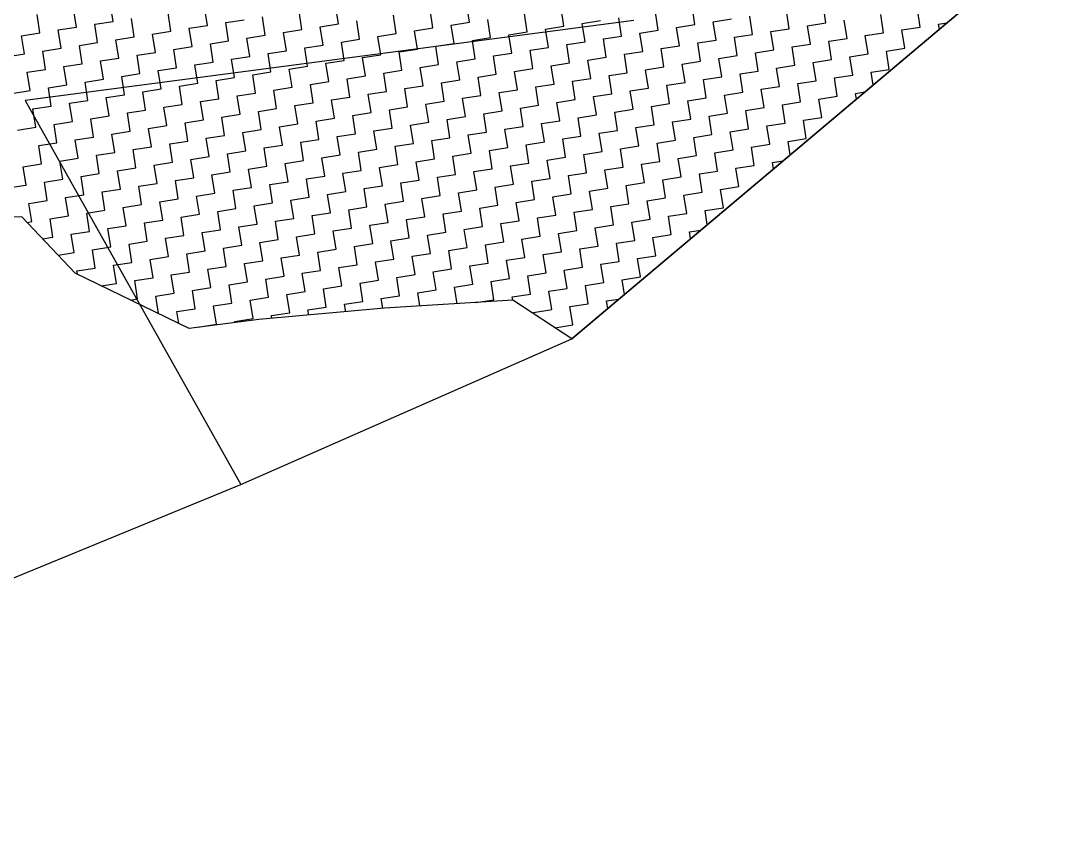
# Model space of a CAD drawing. Header units: metres. Extents: x 288488 to 290462, y 1999122 to 2001536.
# Drawn here: x 289811.4 to 290092.3, y 1999529 to 1999742.8 of the extents above; entities that cross this region are included whole.
import ezdxf

# ---------------------------------------------------------------- set-up
doc = ezdxf.new("R2010")
doc.units = ezdxf.units.M
doc.header["$MEASUREMENT"] = 0
for name, color, linetype in [('POLY_HATCH', 12, 'Continuous'), ('POLY_PARCEL', 6, 'Continuous'), ('V_BOUND_LINE', 7, 'Continuous')]:
    doc.layers.add(name, color=color, linetype=linetype)

msp = doc.modelspace()

# ---------------------------------------------------------------- linework, layer by layer
at = {"layer": 'POLY_HATCH'}
for p, q in [((290092.28, 1999770.05), (289958.88, 1999657.8)), ((289811.71, 1999690.43), (289781.49, 1999689.52)), ((289825.99, 1999675.32), (289811.71, 1999690.43)), ((289856.48, 1999660.56), (289825.99, 1999675.32)), ((289908.77, 1999665.99), (289875.09, 1999662.91)), ((289943.14, 1999668.08), (289908.77, 1999665.99)), ((289958.88, 1999657.8), (289943.14, 1999668.08)), ((289875.09, 1999662.91), (289856.48, 1999660.56))]:
    msp.add_line(p, q, dxfattribs=at)
at = {"layer": 'POLY_HATCH', "linetype": 'Continuous'}
for p, q in [((289836.11, 1999742.71), (289835.35, 1999747.62)), ((289931.51, 1999742.51), (289930.75, 1999747.41)), ((289816.5, 1999739.66), (289815.74, 1999744.56)), ((289826.31, 1999741.19), (289825.54, 1999746.09)), ((289851.57, 1999740.1), (289850.81, 1999745)), ((289861.38, 1999741.63), (289860.61, 1999746.53)), ((289886.64, 1999740.54), (289885.88, 1999745.44)), ((289896.44, 1999742.07), (289895.68, 1999746.97)), ((289921.71, 1999740.98), (289920.95, 1999745.88)), ((289946.98, 1999739.89), (289946.22, 1999744.79)), ((289956.78, 1999741.42), (289956.02, 1999746.32)), ((289982.05, 1999740.33), (289981.29, 1999745.23)), ((289991.85, 1999741.86), (289991.09, 1999746.76)), ((290017.12, 1999740.77), (290016.36, 1999745.67)), ((290026.92, 1999742.3), (290026.16, 1999747.2)), ((290042.39, 1999739.68), (290041.62, 1999744.58)), ((290052.19, 1999741.21), (290051.42, 1999746.11)), ((289831.21, 1999741.95), (289836.11, 1999742.71)), ((289831.97, 1999737.05), (289831.21, 1999741.95)), ((289841.77, 1999738.58), (289841.01, 1999743.48)), ((289856.47, 1999740.87), (289861.38, 1999741.63)), ((289866.28, 1999742.39), (289871.18, 1999743.15)), ((289867.04, 1999737.49), (289866.28, 1999742.39)), ((289876.84, 1999739.02), (289876.08, 1999743.92)), ((289891.54, 1999741.3), (289896.44, 1999742.07)), ((289902.11, 1999737.93), (289901.35, 1999742.83)), ((289911.91, 1999739.45), (289911.15, 1999744.36)), ((289926.61, 1999741.74), (289931.51, 1999742.51)), ((289927.38, 1999736.84), (289926.61, 1999741.74)), ((289937.18, 1999738.37), (289936.41, 1999743.27)), ((289961.68, 1999742.18), (289966.58, 1999742.94)), ((289962.45, 1999737.28), (289961.68, 1999742.18)), ((289972.25, 1999738.81), (289971.48, 1999743.71)), ((289986.95, 1999741.09), (289991.85, 1999741.86)), ((289996.75, 1999742.62), (290001.65, 1999743.38)), ((289997.51, 1999737.72), (289996.75, 1999742.62)), ((290007.32, 1999739.25), (290006.55, 1999744.15)), ((290022.02, 1999741.53), (290026.92, 1999742.3)), ((290032.58, 1999738.16), (290031.82, 1999743.06)), ((290057.09, 1999741.97), (290059.33, 1999742.32)), ((290057.3, 1999740.61), (290057.09, 1999741.97)), ((289811.6, 1999738.9), (289816.5, 1999739.66)), ((289812.37, 1999734), (289811.6, 1999738.9)), ((289821.41, 1999740.43), (289826.31, 1999741.19)), ((289822.17, 1999735.53), (289821.41, 1999740.43)), ((289846.67, 1999739.34), (289851.57, 1999740.1)), ((289847.44, 1999734.44), (289846.67, 1999739.34)), ((289857.24, 1999735.96), (289856.47, 1999740.87)), ((289871.94, 1999738.25), (289876.84, 1999739.02)), ((289881.74, 1999739.78), (289886.64, 1999740.54)), ((289882.5, 1999734.88), (289881.74, 1999739.78)), ((289892.31, 1999736.4), (289891.54, 1999741.3)), ((289907.01, 1999738.69), (289911.91, 1999739.45)), ((289916.81, 1999740.22), (289921.71, 1999740.98)), ((289917.57, 1999735.32), (289916.81, 1999740.22)), ((289942.08, 1999739.13), (289946.98, 1999739.89)), ((289942.84, 1999734.23), (289942.08, 1999739.13)), ((289951.88, 1999740.66), (289956.78, 1999741.42)), ((289952.64, 1999735.76), (289951.88, 1999740.66)), ((289977.15, 1999739.57), (289982.05, 1999740.33)), ((289977.91, 1999734.67), (289977.15, 1999739.57)), ((289987.71, 1999736.19), (289986.95, 1999741.09)), ((290002.42, 1999738.48), (290007.32, 1999739.25)), ((290012.22, 1999740.01), (290017.12, 1999740.77)), ((290012.98, 1999735.11), (290012.22, 1999740.01)), ((290022.78, 1999736.63), (290022.02, 1999741.53)), ((290037.48, 1999738.92), (290042.39, 1999739.68)), ((290038.25, 1999734.02), (290037.48, 1999738.92)), ((290047.29, 1999740.45), (290052.19, 1999741.21)), ((290048.05, 1999735.55), (290047.29, 1999740.45)), ((289827.07, 1999736.29), (289831.97, 1999737.05)), ((289827.83, 1999731.39), (289827.07, 1999736.29)), ((289836.87, 1999737.81), (289841.77, 1999738.58)), ((289837.63, 1999732.91), (289836.87, 1999737.81)), ((289862.14, 1999736.73), (289867.04, 1999737.49)), ((289862.9, 1999731.83), (289862.14, 1999736.73)), ((289872.7, 1999733.35), (289871.94, 1999738.25)), ((289887.41, 1999735.64), (289892.31, 1999736.4)), ((289897.21, 1999737.17), (289902.11, 1999737.93)), ((289897.97, 1999732.27), (289897.21, 1999737.17)), ((289907.77, 1999733.79), (289907.01, 1999738.69)), ((289922.47, 1999736.08), (289927.38, 1999736.84)), ((289923.24, 1999731.18), (289922.47, 1999736.08)), ((289932.28, 1999737.6), (289937.18, 1999738.37)), ((289933.04, 1999732.7), (289932.28, 1999737.6)), ((289957.54, 1999736.52), (289962.45, 1999737.28)), ((289958.31, 1999731.62), (289957.54, 1999736.52)), ((289967.35, 1999738.04), (289972.25, 1999738.81)), ((289968.11, 1999733.14), (289967.35, 1999738.04)), ((289982.81, 1999735.43), (289987.71, 1999736.19)), ((289992.61, 1999736.96), (289997.51, 1999737.72)), ((289993.38, 1999732.06), (289992.61, 1999736.96)), ((290003.18, 1999733.58), (290002.42, 1999738.48)), ((290017.88, 1999735.87), (290022.78, 1999736.63)), ((290027.68, 1999737.4), (290032.58, 1999738.16)), ((290028.45, 1999732.49), (290027.68, 1999737.4)), ((289807.47, 1999733.24), (289812.37, 1999734)), ((289817.27, 1999734.76), (289822.17, 1999735.53)), ((289818.03, 1999729.86), (289817.27, 1999734.76)), ((289842.53, 1999733.68), (289847.44, 1999734.44)), ((289843.3, 1999728.78), (289842.53, 1999733.68)), ((289852.34, 1999735.2), (289857.24, 1999735.96)), ((289853.1, 1999730.3), (289852.34, 1999735.2)), ((289867.8, 1999732.59), (289872.7, 1999733.35)), ((289877.6, 1999734.11), (289882.5, 1999734.88)), ((289878.37, 1999729.21), (289877.6, 1999734.11)), ((289888.17, 1999730.74), (289887.41, 1999735.64)), ((289902.87, 1999733.03), (289907.77, 1999733.79)), ((289912.67, 1999734.55), (289917.57, 1999735.32)), ((289913.44, 1999729.65), (289912.67, 1999734.55)), ((289937.94, 1999733.47), (289942.84, 1999734.23)), ((289938.7, 1999728.57), (289937.94, 1999733.47)), ((289947.74, 1999734.99), (289952.64, 1999735.76)), ((289948.51, 1999730.09), (289947.74, 1999734.99)), ((289973.01, 1999733.91), (289977.91, 1999734.67)), ((289973.77, 1999729), (289973.01, 1999733.91)), ((289983.57, 1999730.53), (289982.81, 1999735.43)), ((289998.28, 1999732.82), (290003.18, 1999733.58)), ((290008.08, 1999734.34), (290012.98, 1999735.11)), ((290008.84, 1999729.44), (290008.08, 1999734.34)), ((290018.64, 1999730.97), (290017.88, 1999735.87)), ((290033.35, 1999733.26), (290038.25, 1999734.02)), ((290034.11, 1999728.36), (290033.35, 1999733.26)), ((290043.15, 1999734.78), (290048.05, 1999735.55)), ((290043.91, 1999729.88), (290043.15, 1999734.78)), ((289822.93, 1999730.62), (289827.83, 1999731.39)), ((289823.69, 1999725.72), (289822.93, 1999730.62)), ((289832.73, 1999732.15), (289837.63, 1999732.91)), ((289833.5, 1999727.25), (289832.73, 1999732.15)), ((289858, 1999731.06), (289862.9, 1999731.83)), ((289858.76, 1999726.16), (289858, 1999731.06)), ((289868.56, 1999727.69), (289867.8, 1999732.59)), ((289883.27, 1999729.98), (289888.17, 1999730.74)), ((289893.07, 1999731.5), (289897.97, 1999732.27)), ((289893.83, 1999726.6), (289893.07, 1999731.5)), ((289903.63, 1999728.13), (289902.87, 1999733.03)), ((289918.34, 1999730.42), (289923.24, 1999731.18)), ((289919.1, 1999725.51), (289918.34, 1999730.42)), ((289928.14, 1999731.94), (289933.04, 1999732.7)), ((289928.9, 1999727.04), (289928.14, 1999731.94)), ((289953.41, 1999730.85), (289958.31, 1999731.62)), ((289954.17, 1999725.95), (289953.41, 1999730.85)), ((289963.21, 1999732.38), (289968.11, 1999733.14)), ((289963.97, 1999727.48), (289963.21, 1999732.38)), ((289978.67, 1999729.77), (289983.57, 1999730.53)), ((289988.48, 1999731.29), (289993.38, 1999732.06)), ((289989.24, 1999726.39), (289988.48, 1999731.29)), ((289999.04, 1999727.92), (289998.28, 1999732.82)), ((290013.74, 1999730.21), (290018.64, 1999730.97)), ((290023.54, 1999731.73), (290028.45, 1999732.49)), ((290024.31, 1999726.83), (290023.54, 1999731.73)), ((289813.13, 1999729.1), (289818.03, 1999729.86)), ((289813.89, 1999724.2), (289813.13, 1999729.1)), ((289838.4, 1999728.01), (289843.3, 1999728.78)), ((289839.16, 1999723.11), (289838.4, 1999728.01)), ((289848.2, 1999729.54), (289853.1, 1999730.3)), ((289848.96, 1999724.64), (289848.2, 1999729.54)), ((289863.66, 1999726.93), (289868.56, 1999727.69)), ((289873.47, 1999728.45), (289878.37, 1999729.21)), ((289874.23, 1999723.55), (289873.47, 1999728.45)), ((289884.03, 1999725.08), (289883.27, 1999729.98)), ((289898.73, 1999727.36), (289903.63, 1999728.13)), ((289908.54, 1999728.89), (289913.44, 1999729.65)), ((289909.3, 1999723.99), (289908.54, 1999728.89)), ((289933.8, 1999727.8), (289938.7, 1999728.57)), ((289934.57, 1999722.9), (289933.8, 1999727.8)), ((289943.6, 1999729.33), (289948.51, 1999730.09)), ((289944.37, 1999724.43), (289943.6, 1999729.33)), ((289968.87, 1999728.24), (289973.77, 1999729)), ((289969.63, 1999723.34), (289968.87, 1999728.24)), ((289979.44, 1999724.87), (289978.67, 1999729.77)), ((289994.14, 1999727.15), (289999.04, 1999727.92)), ((290003.94, 1999728.68), (290008.84, 1999729.44)), ((290004.7, 1999723.78), (290003.94, 1999728.68)), ((290014.51, 1999725.31), (290013.74, 1999730.21)), ((290029.21, 1999727.59), (290034.11, 1999728.36)), ((290029.97, 1999722.69), (290029.21, 1999727.59)), ((290039.01, 1999729.12), (290043.91, 1999729.88)), ((290039.55, 1999725.67), (290039.01, 1999729.12)), ((289818.79, 1999724.96), (289823.69, 1999725.72)), ((289819.56, 1999720.06), (289818.79, 1999724.96)), ((289828.59, 1999726.49), (289833.5, 1999727.25)), ((289829.36, 1999721.59), (289828.59, 1999726.49)), ((289853.86, 1999725.4), (289858.76, 1999726.16)), ((289854.62, 1999720.5), (289853.86, 1999725.4)), ((289864.43, 1999722.02), (289863.66, 1999726.93)), ((289879.13, 1999724.31), (289884.03, 1999725.08)), ((289888.93, 1999725.84), (289893.83, 1999726.6)), ((289889.69, 1999720.94), (289888.93, 1999725.84)), ((289899.5, 1999722.46), (289898.73, 1999727.36)), ((289914.2, 1999724.75), (289919.1, 1999725.51)), ((289924, 1999726.28), (289928.9, 1999727.04)), ((289924.76, 1999721.38), (289924, 1999726.28)), ((289949.27, 1999725.19), (289954.17, 1999725.95)), ((289950.03, 1999720.29), (289949.27, 1999725.19)), ((289959.07, 1999726.72), (289963.97, 1999727.48)), ((289959.83, 1999721.82), (289959.07, 1999726.72)), ((289974.54, 1999724.1), (289979.44, 1999724.87)), ((289984.34, 1999725.63), (289989.24, 1999726.39)), ((289985.1, 1999720.73), (289984.34, 1999725.63)), ((289994.9, 1999722.25), (289994.14, 1999727.15)), ((290009.6, 1999724.54), (290014.51, 1999725.31)), ((290019.41, 1999726.07), (290024.31, 1999726.83)), ((290020.17, 1999721.17), (290019.41, 1999726.07)), ((289808.99, 1999723.44), (289813.89, 1999724.2)), ((289834.26, 1999722.35), (289839.16, 1999723.11)), ((289835.02, 1999717.45), (289834.26, 1999722.35)), ((289844.06, 1999723.87), (289848.96, 1999724.64)), ((289844.82, 1999718.97), (289844.06, 1999723.87)), ((289859.53, 1999721.26), (289864.43, 1999722.02)), ((289869.33, 1999722.79), (289874.23, 1999723.55)), ((289870.09, 1999717.89), (289869.33, 1999722.79)), ((289879.89, 1999719.41), (289879.13, 1999724.31)), ((289894.6, 1999721.7), (289899.5, 1999722.46)), ((289904.4, 1999723.23), (289909.3, 1999723.99)), ((289905.16, 1999718.33), (289904.4, 1999723.23)), ((289914.96, 1999719.85), (289914.2, 1999724.75)), ((289929.66, 1999722.14), (289934.57, 1999722.9)), ((289930.43, 1999717.24), (289929.66, 1999722.14)), ((289939.47, 1999723.66), (289944.37, 1999724.43)), ((289940.23, 1999718.76), (289939.47, 1999723.66)), ((289964.73, 1999722.58), (289969.63, 1999723.34)), ((289965.5, 1999717.68), (289964.73, 1999722.58)), ((289975.3, 1999719.2), (289974.54, 1999724.1)), ((289990, 1999721.49), (289994.9, 1999722.25)), ((289999.8, 1999723.02), (290004.7, 1999723.78)), ((290000.57, 1999718.12), (289999.8, 1999723.02)), ((290010.37, 1999719.64), (290009.6, 1999724.54)), ((290025.07, 1999721.93), (290029.97, 1999722.69)), ((290034.87, 1999723.46), (290037.37, 1999723.84)), ((290035.11, 1999721.94), (290034.87, 1999723.46)), ((289814.65, 1999719.3), (289819.56, 1999720.06)), ((289815.42, 1999714.4), (289814.65, 1999719.3)), ((289824.46, 1999720.82), (289829.36, 1999721.59)), ((289825.22, 1999715.92), (289824.46, 1999720.82)), ((289849.72, 1999719.74), (289854.62, 1999720.5)), ((289850.49, 1999714.84), (289849.72, 1999719.74)), ((289860.29, 1999716.36), (289859.53, 1999721.26)), ((289874.99, 1999718.65), (289879.89, 1999719.41)), ((289884.79, 1999720.17), (289889.69, 1999720.94)), ((289885.56, 1999715.27), (289884.79, 1999720.17)), ((289895.36, 1999716.8), (289894.6, 1999721.7)), ((289910.06, 1999719.09), (289914.96, 1999719.85)), ((289919.86, 1999720.61), (289924.76, 1999721.38)), ((289920.63, 1999715.71), (289919.86, 1999720.61)), ((289945.13, 1999719.53), (289950.03, 1999720.29)), ((289945.89, 1999714.63), (289945.13, 1999719.53)), ((289954.93, 1999721.05), (289959.83, 1999721.82)), ((289955.69, 1999716.15), (289954.93, 1999721.05)), ((289970.4, 1999718.44), (289975.3, 1999719.2)), ((289980.2, 1999719.97), (289985.1, 1999720.73)), ((289980.96, 1999715.06), (289980.2, 1999719.97)), ((289990.76, 1999716.59), (289990, 1999721.49)), ((290005.47, 1999718.88), (290010.37, 1999719.64)), ((290015.27, 1999720.4), (290020.17, 1999721.17)), ((290016.03, 1999715.5), (290015.27, 1999720.4)), ((290025.83, 1999717.03), (290025.07, 1999721.93)), ((289830.12, 1999716.68), (289835.02, 1999717.45)), ((289830.88, 1999711.78), (289830.12, 1999716.68)), ((289839.92, 1999718.21), (289844.82, 1999718.97)), ((289840.69, 1999713.31), (289839.92, 1999718.21)), ((289855.39, 1999715.6), (289860.29, 1999716.36)), ((289865.19, 1999717.12), (289870.09, 1999717.89)), ((289865.95, 1999712.22), (289865.19, 1999717.12)), ((289875.75, 1999713.75), (289874.99, 1999718.65)), ((289890.46, 1999716.04), (289895.36, 1999716.8)), ((289900.26, 1999717.56), (289905.16, 1999718.33)), ((289901.02, 1999712.66), (289900.26, 1999717.56)), ((289910.82, 1999714.19), (289910.06, 1999719.09)), ((289925.53, 1999716.48), (289930.43, 1999717.24)), ((289926.29, 1999711.57), (289925.53, 1999716.48)), ((289935.33, 1999718), (289940.23, 1999718.76)), ((289936.09, 1999713.1), (289935.33, 1999718)), ((289960.6, 1999716.91), (289965.5, 1999717.68)), ((289961.36, 1999712.01), (289960.6, 1999716.91)), ((289971.16, 1999713.54), (289970.4, 1999718.44)), ((289985.86, 1999715.83), (289990.76, 1999716.59)), ((289995.66, 1999717.35), (290000.57, 1999718.12)), ((289996.43, 1999712.45), (289995.66, 1999717.35)), ((290006.23, 1999713.98), (290005.47, 1999718.88)), ((290020.93, 1999716.27), (290025.83, 1999717.03)), ((289810.52, 1999713.63), (289815.42, 1999714.4)), ((289820.32, 1999715.16), (289825.22, 1999715.92)), ((289821.08, 1999710.26), (289820.32, 1999715.16)), ((289845.59, 1999714.07), (289850.49, 1999714.84)), ((289846.35, 1999709.17), (289845.59, 1999714.07)), ((289856.15, 1999710.7), (289855.39, 1999715.6)), ((289870.85, 1999712.99), (289875.75, 1999713.75)), ((289880.66, 1999714.51), (289885.56, 1999715.27)), ((289881.42, 1999709.61), (289880.66, 1999714.51)), ((289891.22, 1999711.14), (289890.46, 1999716.04)), ((289905.92, 1999713.42), (289910.82, 1999714.19)), ((289915.72, 1999714.95), (289920.63, 1999715.71)), ((289916.49, 1999710.05), (289915.72, 1999714.95)), ((289940.99, 1999713.86), (289945.89, 1999714.63)), ((289941.75, 1999708.96), (289940.99, 1999713.86)), ((289950.79, 1999715.39), (289955.69, 1999716.15)), ((289951.56, 1999710.49), (289950.79, 1999715.39)), ((289976.06, 1999714.3), (289980.96, 1999715.06)), ((289976.82, 1999709.4), (289976.06, 1999714.3)), ((289986.63, 1999710.93), (289985.86, 1999715.83)), ((290001.33, 1999713.21), (290006.23, 1999713.98)), ((290011.13, 1999714.74), (290016.03, 1999715.5)), ((290011.89, 1999709.84), (290011.13, 1999714.74)), ((290021.69, 1999711.37), (290020.93, 1999716.27)), ((289825.98, 1999711.02), (289830.88, 1999711.78)), ((289826.75, 1999706.12), (289825.98, 1999711.02)), ((289835.78, 1999712.55), (289840.69, 1999713.31)), ((289836.55, 1999707.65), (289835.78, 1999712.55)), ((289861.05, 1999711.46), (289865.95, 1999712.22)), ((289861.81, 1999706.56), (289861.05, 1999711.46)), ((289871.62, 1999708.08), (289870.85, 1999712.99)), ((289886.32, 1999710.37), (289891.22, 1999711.14)), ((289896.12, 1999711.9), (289901.02, 1999712.66)), ((289896.88, 1999707), (289896.12, 1999711.9)), ((289906.69, 1999708.52), (289905.92, 1999713.42)), ((289921.39, 1999710.81), (289926.29, 1999711.57)), ((289922.15, 1999705.91), (289921.39, 1999710.81)), ((289931.19, 1999712.34), (289936.09, 1999713.1)), ((289931.95, 1999707.44), (289931.19, 1999712.34)), ((289956.46, 1999711.25), (289961.36, 1999712.01)), ((289957.22, 1999706.35), (289956.46, 1999711.25)), ((289966.26, 1999712.78), (289971.16, 1999713.54)), ((289967.02, 1999707.88), (289966.26, 1999712.78)), ((289981.72, 1999710.16), (289986.63, 1999710.93)), ((289991.53, 1999711.69), (289996.43, 1999712.45)), ((289992.29, 1999706.79), (289991.53, 1999711.69)), ((290002.09, 1999708.31), (290001.33, 1999713.21)), ((290016.79, 1999710.6), (290021.69, 1999711.37)), ((289816.18, 1999709.5), (289821.08, 1999710.26)), ((289816.94, 1999704.59), (289816.18, 1999709.5)), ((289841.45, 1999708.41), (289846.35, 1999709.17)), ((289842.21, 1999703.51), (289841.45, 1999708.41)), ((289851.25, 1999709.93), (289856.15, 1999710.7)), ((289852.01, 1999705.03), (289851.25, 1999709.93)), ((289866.72, 1999707.32), (289871.62, 1999708.08)), ((289876.52, 1999708.85), (289881.42, 1999709.61)), ((289877.28, 1999703.95), (289876.52, 1999708.85)), ((289887.08, 1999705.47), (289886.32, 1999710.37)), ((289901.78, 1999707.76), (289906.69, 1999708.52)), ((289911.59, 1999709.29), (289916.49, 1999710.05)), ((289912.35, 1999704.39), (289911.59, 1999709.29)), ((289936.85, 1999708.2), (289941.75, 1999708.96)), ((289937.62, 1999703.3), (289936.85, 1999708.2)), ((289946.66, 1999709.72), (289951.56, 1999710.49)), ((289947.42, 1999704.82), (289946.66, 1999709.72)), ((289971.92, 1999708.64), (289976.82, 1999709.4)), ((289972.69, 1999703.74), (289971.92, 1999708.64)), ((289982.49, 1999705.26), (289981.72, 1999710.16)), ((289997.19, 1999707.55), (290002.09, 1999708.31)), ((290006.99, 1999709.08), (290011.89, 1999709.84)), ((290007.75, 1999704.18), (290006.99, 1999709.08)), ((290017.35, 1999707), (290016.79, 1999710.6)), ((289821.84, 1999705.36), (289826.75, 1999706.12)), ((289822.61, 1999700.46), (289821.84, 1999705.36)), ((289831.65, 1999706.88), (289836.55, 1999707.65)), ((289832.41, 1999701.98), (289831.65, 1999706.88)), ((289856.91, 1999705.8), (289861.81, 1999706.56)), ((289857.68, 1999700.9), (289856.91, 1999705.8)), ((289867.48, 1999702.42), (289866.72, 1999707.32)), ((289882.18, 1999704.71), (289887.08, 1999705.47)), ((289891.98, 1999706.23), (289896.88, 1999707)), ((289892.75, 1999701.33), (289891.98, 1999706.23)), ((289902.55, 1999702.86), (289901.78, 1999707.76)), ((289917.25, 1999705.15), (289922.15, 1999705.91)), ((289918.01, 1999700.25), (289917.25, 1999705.15)), ((289927.05, 1999706.67), (289931.95, 1999707.44)), ((289927.81, 1999701.77), (289927.05, 1999706.67)), ((289952.32, 1999705.59), (289957.22, 1999706.35)), ((289953.08, 1999700.69), (289952.32, 1999705.59)), ((289962.12, 1999707.11), (289967.02, 1999707.88)), ((289962.88, 1999702.21), (289962.12, 1999707.11)), ((289977.59, 1999704.5), (289982.49, 1999705.26)), ((289987.39, 1999706.03), (289992.29, 1999706.79)), ((289988.15, 1999701.12), (289987.39, 1999706.03)), ((289997.95, 1999702.65), (289997.19, 1999707.55)), ((290012.66, 1999704.94), (290015.41, 1999705.37)), ((289812.04, 1999703.83), (289816.94, 1999704.59)), ((289812.81, 1999698.93), (289812.04, 1999703.83)), ((289837.31, 1999702.74), (289842.21, 1999703.51)), ((289838.07, 1999697.84), (289837.31, 1999702.74)), ((289847.11, 1999704.27), (289852.01, 1999705.03)), ((289847.87, 1999699.37), (289847.11, 1999704.27)), ((289862.58, 1999701.66), (289867.48, 1999702.42)), ((289872.38, 1999703.18), (289877.28, 1999703.95)), ((289873.14, 1999698.28), (289872.38, 1999703.18)), ((289882.94, 1999699.81), (289882.18, 1999704.71)), ((289897.65, 1999702.1), (289902.55, 1999702.86)), ((289907.45, 1999703.62), (289912.35, 1999704.39)), ((289908.21, 1999698.72), (289907.45, 1999703.62)), ((289932.72, 1999702.54), (289937.62, 1999703.3)), ((289933.48, 1999697.63), (289932.72, 1999702.54)), ((289942.52, 1999704.06), (289947.42, 1999704.82)), ((289943.28, 1999699.16), (289942.52, 1999704.06)), ((289967.78, 1999702.97), (289972.69, 1999703.74)), ((289968.55, 1999698.07), (289967.78, 1999702.97)), ((289978.35, 1999699.6), (289977.59, 1999704.5)), ((289993.05, 1999701.89), (289997.95, 1999702.65)), ((290002.85, 1999703.41), (290007.75, 1999704.18)), ((290003.62, 1999698.51), (290002.85, 1999703.41)), ((290012.92, 1999703.27), (290012.66, 1999704.94)), ((289817.71, 1999699.69), (289822.61, 1999700.46)), ((289818.47, 1999694.79), (289817.71, 1999699.69)), ((289827.51, 1999701.22), (289832.41, 1999701.98)), ((289828.27, 1999696.32), (289827.51, 1999701.22)), ((289852.78, 1999700.13), (289857.68, 1999700.9)), ((289853.54, 1999695.23), (289852.78, 1999700.13)), ((289863.34, 1999696.76), (289862.58, 1999701.66)), ((289878.04, 1999699.05), (289882.94, 1999699.81)), ((289887.84, 1999700.57), (289892.75, 1999701.33)), ((289888.61, 1999695.67), (289887.84, 1999700.57)), ((289898.41, 1999697.2), (289897.65, 1999702.1)), ((289913.11, 1999699.48), (289918.01, 1999700.25)), ((289922.91, 1999701.01), (289927.81, 1999701.77)), ((289923.68, 1999696.11), (289922.91, 1999701.01)), ((289948.18, 1999699.92), (289953.08, 1999700.69)), ((289948.94, 1999695.02), (289948.18, 1999699.92)), ((289957.98, 1999701.45), (289962.88, 1999702.21)), ((289958.75, 1999696.55), (289957.98, 1999701.45)), ((289973.45, 1999698.84), (289978.35, 1999699.6)), ((289983.25, 1999700.36), (289988.15, 1999701.12)), ((289984.01, 1999695.46), (289983.25, 1999700.36)), ((289993.81, 1999696.99), (289993.05, 1999701.89)), ((289807.9, 1999698.17), (289812.13, 1999698.83)), ((289812.13, 1999698.83), (289812.81, 1999698.93)), ((289833.17, 1999697.08), (289838.07, 1999697.84)), ((289833.93, 1999692.18), (289833.17, 1999697.08)), ((289842.97, 1999698.61), (289847.87, 1999699.37)), ((289843.74, 1999693.71), (289842.97, 1999698.61)), ((289858.44, 1999695.99), (289863.34, 1999696.76)), ((289868.24, 1999697.52), (289873.14, 1999698.28)), ((289869, 1999692.62), (289868.24, 1999697.52)), ((289878.81, 1999694.14), (289878.04, 1999699.05)), ((289893.51, 1999696.43), (289898.41, 1999697.2)), ((289903.31, 1999697.96), (289908.21, 1999698.72)), ((289904.07, 1999693.06), (289903.31, 1999697.96)), ((289913.87, 1999694.58), (289913.11, 1999699.48)), ((289928.58, 1999696.87), (289933.48, 1999697.63)), ((289929.34, 1999691.97), (289928.58, 1999696.87)), ((289938.38, 1999698.4), (289943.28, 1999699.16)), ((289939.14, 1999693.5), (289938.38, 1999698.4)), ((289963.65, 1999697.31), (289968.55, 1999698.07)), ((289964.41, 1999692.41), (289963.65, 1999697.31)), ((289974.21, 1999693.94), (289973.45, 1999698.84)), ((289988.91, 1999696.22), (289993.81, 1999696.99)), ((289998.72, 1999697.75), (290003.62, 1999698.51)), ((289999.48, 1999692.85), (289998.72, 1999697.75)), ((289813.57, 1999694.03), (289814.71, 1999694.21)), ((289814.33, 1999689.13), (289813.57, 1999694.03)), ((289814.71, 1999694.21), (289818.47, 1999694.79)), ((289823.37, 1999695.56), (289828.27, 1999696.32)), ((289824.13, 1999690.65), (289823.37, 1999695.56)), ((289848.64, 1999694.47), (289853.54, 1999695.23)), ((289849.4, 1999689.57), (289848.64, 1999694.47)), ((289859.2, 1999691.09), (289858.44, 1999695.99)), ((289873.9, 1999693.38), (289878.81, 1999694.14)), ((289883.71, 1999694.91), (289888.61, 1999695.67)), ((289884.47, 1999690.01), (289883.71, 1999694.91)), ((289894.27, 1999691.53), (289893.51, 1999696.43)), ((289908.97, 1999693.82), (289913.87, 1999694.58)), ((289918.78, 1999695.35), (289923.68, 1999696.11)), ((289919.54, 1999690.45), (289918.78, 1999695.35)), ((289944.04, 1999694.26), (289948.94, 1999695.02)), ((289944.81, 1999689.36), (289944.04, 1999694.26)), ((289953.84, 1999695.78), (289958.75, 1999696.55)), ((289954.61, 1999690.88), (289953.84, 1999695.78)), ((289969.31, 1999693.17), (289974.21, 1999693.94)), ((289979.11, 1999694.7), (289984.01, 1999695.46)), ((289979.87, 1999689.8), (289979.11, 1999694.7)), ((289989.68, 1999691.32), (289988.91, 1999696.22)), ((289829.03, 1999691.42), (289833.93, 1999692.18)), ((289829.8, 1999686.52), (289829.03, 1999691.42)), ((289838.84, 1999692.94), (289843.74, 1999693.71)), ((289839.6, 1999688.04), (289838.84, 1999692.94)), ((289854.3, 1999690.33), (289859.2, 1999691.09)), ((289864.1, 1999691.86), (289869, 1999692.62)), ((289864.87, 1999686.96), (289864.1, 1999691.86)), ((289874.67, 1999688.48), (289873.9, 1999693.38)), ((289889.37, 1999690.77), (289894.27, 1999691.53)), ((289899.17, 1999692.29), (289904.07, 1999693.06)), ((289899.93, 1999687.39), (289899.17, 1999692.29)), ((289909.74, 1999688.92), (289908.97, 1999693.82)), ((289924.44, 1999691.21), (289929.34, 1999691.97)), ((289925.2, 1999686.31), (289924.44, 1999691.21)), ((289934.24, 1999692.73), (289939.14, 1999693.5)), ((289935, 1999687.83), (289934.24, 1999692.73)), ((289959.51, 1999691.65), (289964.41, 1999692.41)), ((289960.27, 1999686.75), (289959.51, 1999691.65)), ((289970.07, 1999688.27), (289969.31, 1999693.17)), ((289984.78, 1999690.56), (289989.68, 1999691.32)), ((289994.58, 1999692.09), (289999.48, 1999692.85)), ((289995.16, 1999688.33), (289994.58, 1999692.09)), ((289813.12, 1999688.94), (289814.33, 1999689.13)), ((289819.23, 1999689.89), (289824.13, 1999690.65)), ((289819.99, 1999684.99), (289819.23, 1999689.89)), ((289844.5, 1999688.8), (289849.4, 1999689.57)), ((289845.26, 1999683.9), (289844.5, 1999688.8)), ((289855.06, 1999685.43), (289854.3, 1999690.33)), ((289869.77, 1999687.72), (289874.67, 1999688.48)), ((289879.57, 1999689.24), (289884.47, 1999690.01)), ((289880.33, 1999684.34), (289879.57, 1999689.24)), ((289890.13, 1999685.87), (289889.37, 1999690.77)), ((289904.84, 1999688.16), (289909.74, 1999688.92)), ((289914.64, 1999689.68), (289919.54, 1999690.45)), ((289915.4, 1999684.78), (289914.64, 1999689.68)), ((289939.9, 1999688.6), (289944.81, 1999689.36)), ((289940.67, 1999683.69), (289939.9, 1999688.6)), ((289949.71, 1999690.12), (289954.61, 1999690.88)), ((289950.47, 1999685.22), (289949.71, 1999690.12)), ((289965.17, 1999687.51), (289970.07, 1999688.27)), ((289974.97, 1999689.03), (289979.87, 1999689.8)), ((289975.74, 1999684.13), (289974.97, 1999689.03)), ((289985.54, 1999685.66), (289984.78, 1999690.56)), ((289824.9, 1999685.75), (289829.8, 1999686.52)), ((289825.66, 1999680.85), (289824.9, 1999685.75)), ((289834.7, 1999687.28), (289839.6, 1999688.04)), ((289835.46, 1999682.38), (289834.7, 1999687.28)), ((289859.96, 1999686.19), (289864.87, 1999686.96)), ((289860.73, 1999681.29), (289859.96, 1999686.19)), ((289870.53, 1999682.82), (289869.77, 1999687.72)), ((289885.23, 1999685.11), (289890.13, 1999685.87)), ((289895.03, 1999686.63), (289899.93, 1999687.39)), ((289895.8, 1999681.73), (289895.03, 1999686.63)), ((289905.6, 1999683.26), (289904.84, 1999688.16)), ((289920.3, 1999685.54), (289925.2, 1999686.31)), ((289921.06, 1999680.64), (289920.3, 1999685.54)), ((289930.1, 1999687.07), (289935, 1999687.83)), ((289930.87, 1999682.17), (289930.1, 1999687.07)), ((289955.37, 1999685.98), (289960.27, 1999686.75)), ((289956.13, 1999681.08), (289955.37, 1999685.98)), ((289965.94, 1999682.61), (289965.17, 1999687.51)), ((289980.64, 1999684.9), (289985.54, 1999685.66)), ((289990.44, 1999686.42), (289993.46, 1999686.89)), ((289990.72, 1999684.59), (289990.44, 1999686.42)), ((289817.25, 1999684.56), (289819.87, 1999684.97)), ((289819.87, 1999684.97), (289819.99, 1999684.99)), ((289840.36, 1999683.14), (289845.26, 1999683.9)), ((289841.12, 1999678.24), (289840.36, 1999683.14)), ((289850.16, 1999684.67), (289855.06, 1999685.43)), ((289850.93, 1999679.77), (289850.16, 1999684.67)), ((289865.63, 1999682.05), (289870.53, 1999682.82)), ((289875.43, 1999683.58), (289880.33, 1999684.34)), ((289876.19, 1999678.68), (289875.43, 1999683.58)), ((289885.99, 1999680.2), (289885.23, 1999685.11)), ((289900.7, 1999682.49), (289905.6, 1999683.26)), ((289910.5, 1999684.02), (289915.4, 1999684.78)), ((289911.26, 1999679.12), (289910.5, 1999684.02)), ((289935.77, 1999682.93), (289940.67, 1999683.69)), ((289936.53, 1999678.03), (289935.77, 1999682.93)), ((289945.57, 1999684.46), (289950.47, 1999685.22)), ((289946.33, 1999679.56), (289945.57, 1999684.46)), ((289970.84, 1999683.37), (289975.74, 1999684.13)), ((289971.6, 1999678.47), (289970.84, 1999683.37)), ((289981.4, 1999680), (289980.64, 1999684.9)), ((289821.39, 1999680.19), (289822.45, 1999680.35)), ((289822.45, 1999680.35), (289825.66, 1999680.85)), ((289830.56, 1999681.62), (289835.46, 1999682.38)), ((289831.32, 1999676.71), (289830.56, 1999681.62)), ((289855.83, 1999680.53), (289860.73, 1999681.29)), ((289856.59, 1999675.63), (289855.83, 1999680.53)), ((289866.39, 1999677.15), (289865.63, 1999682.05)), ((289881.09, 1999679.44), (289885.99, 1999680.2)), ((289890.9, 1999680.97), (289895.8, 1999681.73)), ((289891.66, 1999676.07), (289890.9, 1999680.97)), ((289901.46, 1999677.59), (289900.7, 1999682.49)), ((289916.16, 1999679.88), (289921.06, 1999680.64)), ((289916.93, 1999674.98), (289916.16, 1999679.88)), ((289925.96, 1999681.41), (289930.87, 1999682.17)), ((289926.73, 1999676.51), (289925.96, 1999681.41)), ((289951.23, 1999680.32), (289956.13, 1999681.08)), ((289952, 1999675.42), (289951.23, 1999680.32)), ((289961.03, 1999681.85), (289965.94, 1999682.61)), ((289961.8, 1999676.94), (289961.03, 1999681.85)), ((289976.5, 1999679.23), (289981.4, 1999680)), ((289836.22, 1999677.48), (289841.12, 1999678.24)), ((289836.99, 1999672.58), (289836.22, 1999677.48)), ((289846.02, 1999679), (289850.93, 1999679.77)), ((289846.79, 1999674.1), (289846.02, 1999679)), ((289861.49, 1999676.39), (289866.39, 1999677.15)), ((289871.29, 1999677.92), (289876.19, 1999678.68)), ((289872.05, 1999673.02), (289871.29, 1999677.92)), ((289881.86, 1999674.54), (289881.09, 1999679.44)), ((289896.56, 1999676.83), (289901.46, 1999677.59)), ((289906.36, 1999678.36), (289911.26, 1999679.12)), ((289907.12, 1999673.45), (289906.36, 1999678.36)), ((289931.63, 1999677.27), (289936.53, 1999678.03)), ((289932.39, 1999672.37), (289931.63, 1999677.27)), ((289941.43, 1999678.79), (289946.33, 1999679.56)), ((289942.19, 1999673.89), (289941.43, 1999678.79)), ((289966.7, 1999677.71), (289971.6, 1999678.47)), ((289967.46, 1999672.81), (289966.7, 1999677.71)), ((289977.26, 1999674.33), (289976.5, 1999679.23)), ((289826.42, 1999675.95), (289831.32, 1999676.71)), ((289826.56, 1999675.04), (289826.42, 1999675.95)), ((289851.69, 1999674.87), (289856.59, 1999675.63)), ((289852.45, 1999669.96), (289851.69, 1999674.87)), ((289862.25, 1999671.49), (289861.49, 1999676.39)), ((289876.96, 1999673.78), (289881.86, 1999674.54)), ((289886.76, 1999675.3), (289891.66, 1999676.07)), ((289887.52, 1999670.4), (289886.76, 1999675.3)), ((289897.32, 1999671.93), (289896.56, 1999676.83)), ((289912.03, 1999674.22), (289916.93, 1999674.98)), ((289921.83, 1999675.74), (289926.73, 1999676.51)), ((289922.59, 1999670.84), (289921.83, 1999675.74)), ((289947.09, 1999674.66), (289952, 1999675.42)), ((289947.86, 1999669.75), (289947.09, 1999674.66)), ((289956.9, 1999676.18), (289961.8, 1999676.94)), ((289957.66, 1999671.28), (289956.9, 1999676.18)), ((289972.36, 1999673.57), (289977.26, 1999674.33)), ((289832.95, 1999671.95), (289836.99, 1999672.58)), ((289841.89, 1999673.34), (289846.79, 1999674.1)), ((289842.65, 1999668.44), (289841.89, 1999673.34)), ((289857.35, 1999670.73), (289862.25, 1999671.49)), ((289867.15, 1999672.25), (289872.05, 1999673.02)), ((289867.92, 1999667.35), (289867.15, 1999672.25)), ((289877.72, 1999668.88), (289876.96, 1999673.78)), ((289892.42, 1999671.17), (289897.32, 1999671.93)), ((289902.22, 1999672.69), (289907.12, 1999673.45)), ((289902.99, 1999667.79), (289902.22, 1999672.69)), ((289912.79, 1999669.32), (289912.03, 1999674.22)), ((289927.49, 1999671.6), (289932.39, 1999672.37)), ((289928.18, 1999667.17), (289927.49, 1999671.6)), ((289937.29, 1999673.13), (289942.19, 1999673.89)), ((289938.06, 1999668.23), (289937.29, 1999673.13)), ((289962.56, 1999672.04), (289967.46, 1999672.81)), ((289963.32, 1999667.14), (289962.56, 1999672.04)), ((289972.97, 1999669.65), (289972.36, 1999673.57)), ((289847.55, 1999669.2), (289852.45, 1999669.96)), ((289848.28, 1999664.53), (289847.55, 1999669.2)), ((289858.11, 1999665.83), (289857.35, 1999670.73)), ((289872.82, 1999668.11), (289877.72, 1999668.88)), ((289882.62, 1999669.64), (289887.52, 1999670.4)), ((289883.38, 1999664.74), (289882.62, 1999669.64)), ((289893.18, 1999666.26), (289892.42, 1999671.17)), ((289907.89, 1999668.55), (289912.79, 1999669.32)), ((289917.69, 1999670.08), (289922.59, 1999670.84)), ((289918.24, 1999666.56), (289917.69, 1999670.08)), ((289942.96, 1999668.99), (289947.86, 1999669.75)), ((289943.1, 1999668.08), (289942.96, 1999668.99)), ((289952.76, 1999670.52), (289957.66, 1999671.28)), ((289953.52, 1999665.62), (289952.76, 1999670.52)), ((289840.8, 1999668.15), (289842.65, 1999668.44)), ((289853.21, 1999665.06), (289858.11, 1999665.83)), ((289863.02, 1999666.59), (289867.92, 1999667.35)), ((289863.78, 1999661.69), (289863.02, 1999666.59)), ((289873.58, 1999663.21), (289872.82, 1999668.11)), ((289888.28, 1999665.5), (289893.18, 1999666.26)), ((289898.09, 1999667.03), (289902.99, 1999667.79)), ((289898.39, 1999665.04), (289898.09, 1999667.03)), ((289908.29, 1999665.94), (289907.89, 1999668.55)), ((289933.24, 1999667.48), (289938.06, 1999668.23)), ((289958.42, 1999666.38), (289963.32, 1999667.14)), ((289959.18, 1999661.48), (289958.42, 1999666.38)), ((289968.22, 1999667.91), (289971.5, 1999668.42)), ((289968.53, 1999665.92), (289968.22, 1999667.91)), ((289853.71, 1999661.9), (289853.21, 1999665.06)), ((289868.68, 1999662.45), (289873.58, 1999663.21)), ((289878.48, 1999663.98), (289883.38, 1999664.74)), ((289878.6, 1999663.23), (289878.48, 1999663.98)), ((289888.5, 1999664.13), (289888.28, 1999665.5)), ((289948.62, 1999664.85), (289953.52, 1999665.62)), ((289948.68, 1999664.46), (289948.62, 1999664.85)), ((289858.88, 1999660.93), (289863.78, 1999661.69)), ((289858.89, 1999660.86), (289858.88, 1999660.93)), ((289868.73, 1999662.11), (289868.68, 1999662.45)), ((289954.39, 1999660.73), (289959.18, 1999661.48)), ((289964.09, 1999662.24), (289964.18, 1999662.26)), ((289964.09, 1999662.18), (289964.09, 1999662.24))]:
    msp.add_line(p, q, dxfattribs=at)
at = {"layer": 'POLY_PARCEL'}
for p, q in [((289975.49, 1999742.99), (289812.59, 1999721.54)), ((289812.59, 1999721.54), (289870.34, 1999618.79))]:
    msp.add_line(p, q, dxfattribs=at)
at = {"layer": 'V_BOUND_LINE'}
for p, q in [((289958.88, 1999657.8), (290092.28, 1999770.05)), ((289870.34, 1999618.79), (289958.88, 1999657.8)), ((289651.72, 1999529), (289870.34, 1999618.79))]:
    msp.add_line(p, q, dxfattribs=at)

doc.saveas('drawing.dxf')
